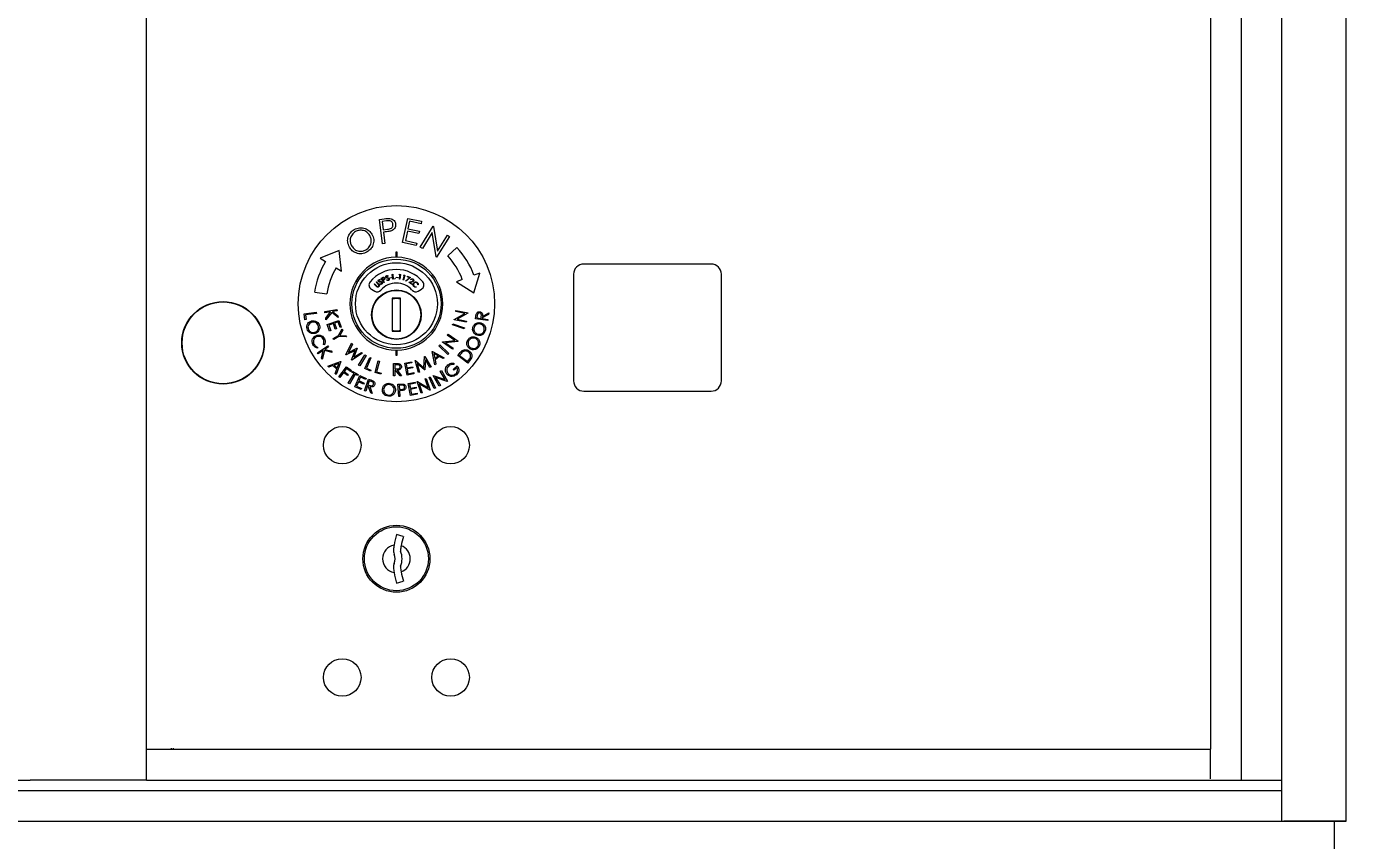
# Model space of a CAD drawing. Header units: inches. Extents: x 26 to 204, y -167 to -88.
# Drawn here: x 56.77 to 72.91, y -128.07 to -118.22 of the extents above; entities that cross this region are included whole.
import ezdxf

# ---------------------------------------------------------------- set-up
doc = ezdxf.new("R2010")
doc.units = ezdxf.units.IN
doc.header["$MEASUREMENT"] = 0
doc.layers.add('DIM', color=179, linetype='Continuous', lineweight=30)
doc.layers.add('SLD-0', color=179, linetype='Continuous')
doc.styles.add('SLDTEXTSTYLE0', font='TXT', dxfattribs={"width": 0.821468})
doc.styles.add('SLDTEXTSTYLE7', font='TXT', dxfattribs={"width": 0.75})
doc.dimstyles.new('SLDDIMSTYLE0', dxfattribs={"dimtxt": 1.5, "dimasz": 0.13, "dimexe": 0, "dimexo": 0.0625, "dimgap": 0.375, "dimtad": 0, "dimtih": 1, "dimtoh": 1, "dimdec": 0, "dimrnd": 1e-09, "dimzin": 12, "dimdsep": 46, "dimtxsty": 'SLDTEXTSTYLE0', "dimblk1": 'NONE', "dimblk2": 'NONE', "dimsah": 1, "dimcen": 0.09, "dimadec": 0, "dimazin": 3, "dimtfac": 1, "dimtdec": 3, "dimtofl": 0, "dimtmove": 0, "dimatfit": 3, "dimldrblk": 'NONE', "dimfxl": 0, "dimfrac": 2, "dimtolj": 1, "dimtzin": 12, "dimarcsym": 0})

# ---------------------------------------------------------------- blocks, each defined once
blk = doc.blocks.new('_D_3')
at = {"layer": 'DIM'}
for p, q in [((70.948, -112.098), (80.543, -112.098)), ((79.418, -114.348), (79.418, -133.402)), ((79.418, -154.833), (79.418, -137.228)), ((64.244, -157.083), (80.543, -157.083))]:
    blk.add_line(p, q, dxfattribs=at)
for points in [[(79.043, -114.348), (79.793, -114.348), (79.418, -112.098)], [(79.043, -154.833), (79.793, -154.833), (79.418, -157.083)]]:
    blk.add_solid(points, dxfattribs=at)
at = {"layer": 'DIM', "insert": (77.976, -134.51), "char_height": 1.5, "attachment_point": 1, "style": 'SLDTEXTSTYLE7'}
blk.add_mtext('45"', dxfattribs=at)
blk = doc.blocks.new('_NONE')

msp = doc.modelspace()

# ---------------------------------------------------------------- linework, layer by layer
at = {"layer": 'SLD-0', "color": 179, "linetype": 'Continuous', "lineweight": 15}
for p, q in [((71.967, -96.693), (71.967, -127.843)), ((72.751, -127.843), (72.751, -96.693)), ((71.479, -97.093), (71.479, -127.343)), ((58.224, -126.968), (58.224, -116.714)), ((71.109, -116.714), (71.109, -126.968)), ((61.044, -120.553), (61.102, -120.546)), ((61.08, -120.849), (61.044, -120.553)), ((61.324, -120.833), (61.386, -120.54)), ((61.386, -120.54), (61.554, -120.576)), ((61.129, -120.572), (61.077, -120.578)), ((61.077, -120.578), (61.089, -120.679)), ((61.089, -120.679), (61.139, -120.673)), ((61.114, -120.705), (61.093, -120.708)), ((61.093, -120.708), (61.109, -120.845)), ((61.383, -120.695), (61.359, -120.81)), ((61.521, -120.725), (61.383, -120.695)), ((61.409, -120.575), (61.389, -120.667)), ((61.389, -120.667), (61.527, -120.696)), ((61.547, -120.605), (61.409, -120.575)), ((61.527, -120.696), (61.521, -120.725)), ((61.537, -120.889), (61.694, -120.635)), ((61.554, -120.576), (61.547, -120.605)), ((61.682, -120.713), (61.563, -120.905)), ((61.73, -121.008), (61.682, -120.713)), ((61.694, -120.635), (61.699, -120.638)), ((61.699, -120.638), (61.748, -120.937)), ((61.109, -120.845), (61.08, -120.849)), ((61.49, -120.868), (61.324, -120.833)), ((61.359, -120.81), (61.496, -120.84)), ((61.496, -120.84), (61.49, -120.868)), ((61.893, -120.758), (61.736, -121.012)), ((61.748, -120.937), (61.868, -120.742)), ((61.868, -120.742), (61.893, -120.758)), ((60.557, -120.929), (60.326, -121.024)), ((60.326, -121.024), (60.39, -121.062)), ((60.583, -121.178), (60.557, -120.929)), ((61.242, -120.949), (61.242, -121.012)), ((61.257, -121.012), (61.257, -120.949)), ((61.563, -120.905), (61.537, -120.889)), ((61.736, -121.012), (61.73, -121.008)), ((61.981, -120.892), (61.871, -120.995)), ((60.519, -121.139), (60.583, -121.178)), ((65.059, -121.093), (63.519, -121.093)), ((60.979, -121.338), (60.984, -121.334)), ((61.005, -121.363), (60.979, -121.338)), ((60.984, -121.334), (61.009, -121.359)), ((61.003, -121.314), (61.007, -121.31)), ((61.028, -121.339), (61.003, -121.314)), ((61.007, -121.31), (61.033, -121.335)), ((61.049, -121.336), (61.052, -121.331)), ((61.054, -121.284), (61.052, -121.29)), ((61.066, -121.265), (61.076, -121.26)), ((61.095, -121.318), (61.066, -121.265)), ((61.083, -121.262), (61.074, -121.267)), ((61.074, -121.267), (61.084, -121.285)), ((61.084, -121.285), (61.093, -121.281)), ((61.09, -121.288), (61.087, -121.29)), ((61.087, -121.29), (61.1, -121.315)), ((61.1, -121.315), (61.095, -121.318)), ((61.129, -121.287), (61.133, -121.283)), ((61.148, -121.238), (61.145, -121.243)), ((61.168, -121.26), (61.19, -121.255)), ((61.169, -121.265), (61.168, -121.26)), ((61.191, -121.26), (61.169, -121.265)), ((61.19, -121.255), (61.191, -121.26)), ((61.198, -121.219), (61.204, -121.218)), ((61.205, -121.278), (61.198, -121.219)), ((61.204, -121.218), (61.21, -121.271)), ((61.234, -121.274), (61.205, -121.278)), ((61.21, -121.271), (61.233, -121.269)), ((61.233, -121.269), (61.234, -121.274)), ((61.244, -121.256), (61.246, -121.251)), ((61.266, -121.262), (61.244, -121.256)), ((61.246, -121.251), (61.267, -121.257)), ((61.267, -121.257), (61.266, -121.262)), ((61.283, -121.223), (61.287, -121.218)), ((61.292, -121.224), (61.283, -121.223)), ((61.285, -121.278), (61.292, -121.224)), ((61.291, -121.278), (61.285, -121.278)), ((61.287, -121.218), (61.299, -121.219)), ((61.299, -121.219), (61.291, -121.278)), ((61.33, -121.286), (61.345, -121.234)), ((61.336, -121.288), (61.33, -121.286)), ((61.336, -121.232), (61.341, -121.227)), ((61.352, -121.23), (61.336, -121.288)), ((61.345, -121.234), (61.336, -121.232)), ((61.341, -121.227), (61.352, -121.23)), ((61.361, -121.295), (61.408, -121.259)), ((61.364, -121.3), (61.361, -121.295)), ((61.419, -121.258), (61.364, -121.3)), ((61.382, -121.247), (61.385, -121.242)), ((61.408, -121.259), (61.382, -121.247)), ((61.385, -121.242), (61.419, -121.258)), ((61.398, -121.314), (61.431, -121.306)), ((61.432, -121.337), (61.398, -121.314)), ((61.433, -121.312), (61.412, -121.317)), ((61.412, -121.317), (61.435, -121.332)), ((61.427, -121.284), (61.422, -121.281)), ((61.435, -121.332), (61.432, -121.337)), ((61.514, -121.347), (61.508, -121.346)), ((62.047, -121.281), (61.977, -121.307)), ((61.977, -121.307), (62.186, -121.443)), ((62.186, -121.443), (62.258, -121.203)), ((62.258, -121.203), (62.188, -121.229)), ((63.394, -121.218), (63.394, -122.508)), ((65.184, -122.508), (65.184, -121.218)), ((60.259, -121.435), (60.407, -121.456)), ((60.946, -121.399), (60.986, -121.422)), ((61.299, -121.507), (61.199, -121.507)), ((61.199, -121.507), (61.199, -121.907)), ((61.199, -121.511), (61.214, -121.507)), ((61.284, -121.507), (61.299, -121.511)), ((61.299, -121.907), (61.299, -121.507)), ((61.486, -121.369), (61.487, -121.375)), ((61.513, -121.422), (61.552, -121.399)), ((60.131, -121.696), (60.279, -121.676)), ((60.279, -121.676), (60.281, -121.691)), ((60.38, -121.669), (60.528, -121.645)), ((60.383, -121.684), (60.38, -121.669)), ((60.452, -121.673), (60.383, -121.684)), ((60.393, -121.749), (60.452, -121.673)), ((60.465, -121.679), (60.396, -121.768)), ((60.543, -121.739), (60.465, -121.679)), ((60.531, -121.66), (60.475, -121.669)), ((60.475, -121.669), (60.54, -121.719)), ((60.528, -121.645), (60.531, -121.66)), ((61.967, -121.67), (61.969, -121.655)), ((62.079, -121.692), (61.967, -121.67)), ((61.969, -121.655), (62.116, -121.684)), ((62.115, -121.687), (61.986, -121.762)), ((62.116, -121.684), (62.115, -121.687)), ((62.292, -121.728), (62.368, -121.685)), ((62.368, -121.685), (62.365, -121.703)), ((60.141, -121.768), (60.131, -121.696)), ((60.155, -121.766), (60.141, -121.768)), ((60.281, -121.691), (60.148, -121.709)), ((60.148, -121.709), (60.155, -121.766)), ((60.396, -121.768), (60.393, -121.749)), ((60.412, -121.825), (60.553, -121.776)), ((60.44, -121.905), (60.412, -121.825)), ((60.486, -121.815), (60.431, -121.834)), ((60.431, -121.834), (60.454, -121.9)), ((60.509, -121.881), (60.486, -121.815)), ((60.544, -121.795), (60.5, -121.81)), ((60.5, -121.81), (60.523, -121.877)), ((60.54, -121.719), (60.543, -121.739)), ((60.567, -121.862), (60.544, -121.795)), ((60.553, -121.776), (60.581, -121.857)), ((61.929, -121.83), (61.934, -121.816)), ((62.069, -121.88), (61.929, -121.83)), ((61.934, -121.816), (62.074, -121.866)), ((61.947, -121.77), (61.948, -121.767)), ((62.093, -121.799), (61.947, -121.77)), ((61.948, -121.767), (62.079, -121.692)), ((61.986, -121.762), (62.096, -121.784)), ((62.096, -121.784), (62.093, -121.799)), ((62.207, -121.758), (62.211, -121.728)), ((62.354, -121.779), (62.207, -121.758)), ((62.227, -121.719), (62.223, -121.745)), ((62.223, -121.745), (62.274, -121.752)), ((62.274, -121.752), (62.277, -121.727)), ((62.289, -121.746), (62.288, -121.754)), ((62.288, -121.754), (62.357, -121.764)), ((62.365, -121.703), (62.289, -121.746)), ((62.357, -121.764), (62.354, -121.779)), ((60.454, -121.9), (60.44, -121.905)), ((60.484, -121.994), (60.546, -121.96)), ((60.491, -122.007), (60.484, -121.994)), ((60.553, -121.972), (60.491, -122.007)), ((60.523, -121.877), (60.509, -121.881)), ((60.546, -121.96), (60.59, -121.88)), ((60.644, -121.976), (60.553, -121.972)), ((60.599, -121.895), (60.564, -121.958)), ((60.564, -121.958), (60.636, -121.961)), ((60.581, -121.857), (60.567, -121.862)), ((60.59, -121.88), (60.599, -121.895)), ((60.636, -121.961), (60.644, -121.976)), ((61.214, -121.907), (61.199, -121.904)), ((61.199, -121.907), (61.299, -121.907)), ((61.299, -121.904), (61.284, -121.907)), ((61.865, -121.955), (61.874, -121.943)), ((61.958, -122.021), (61.865, -121.955)), ((61.874, -121.943), (61.995, -122.029)), ((62.074, -121.866), (62.069, -121.88)), ((60.295, -122.099), (60.292, -122.113)), ((60.294, -122.167), (60.418, -122.084)), ((60.303, -122.18), (60.294, -122.167)), ((60.361, -122.141), (60.303, -122.18)), ((60.34, -122.235), (60.361, -122.141)), ((60.376, -122.141), (60.351, -122.251)), ((60.378, -122.072), (60.365, -122.066)), ((60.472, -122.163), (60.376, -122.141)), ((60.427, -122.096), (60.38, -122.128)), ((60.38, -122.128), (60.46, -122.146)), ((60.418, -122.084), (60.427, -122.096)), ((60.46, -122.146), (60.472, -122.163)), ((60.637, -122.193), (60.704, -122.053)), ((60.748, -122.14), (60.639, -122.195)), ((60.716, -122.063), (60.667, -122.164)), ((60.667, -122.164), (60.771, -122.112)), ((60.704, -122.053), (60.716, -122.063)), ((60.706, -122.254), (60.748, -122.14)), ((60.773, -122.114), (60.733, -122.223)), ((60.733, -122.223), (60.828, -122.163)), ((60.771, -122.112), (60.773, -122.114)), ((60.828, -122.163), (60.839, -122.173)), ((61.242, -122.137), (61.242, -122.199)), ((61.257, -122.199), (61.257, -122.137)), ((61.682, -122.154), (61.685, -122.152)), ((61.715, -122.315), (61.682, -122.154)), ((61.685, -122.152), (61.829, -122.229)), ((61.764, -122.084), (61.775, -122.073)), ((61.872, -122.189), (61.764, -122.084)), ((61.775, -122.073), (61.882, -122.178)), ((61.806, -122.039), (61.808, -122.036)), ((61.928, -122.124), (61.806, -122.039)), ((61.808, -122.036), (61.958, -122.021)), ((61.993, -122.032), (61.845, -122.047)), ((61.845, -122.047), (61.937, -122.112)), ((61.937, -122.112), (61.928, -122.124)), ((61.995, -122.029), (61.993, -122.032)), ((60.351, -122.251), (60.34, -122.235)), ((60.417, -122.331), (60.572, -122.273)), ((60.429, -122.343), (60.417, -122.331)), ((60.48, -122.324), (60.429, -122.343)), ((60.527, -122.368), (60.48, -122.324)), ((60.551, -122.297), (60.495, -122.318)), ((60.495, -122.318), (60.532, -122.353)), ((60.575, -122.275), (60.521, -122.431)), ((60.532, -122.353), (60.551, -122.297)), ((60.572, -122.273), (60.575, -122.275)), ((60.639, -122.195), (60.637, -122.193)), ((60.708, -122.256), (60.706, -122.254)), ((60.839, -122.173), (60.708, -122.256)), ((60.791, -122.32), (60.868, -122.193)), ((60.804, -122.327), (60.791, -122.32)), ((60.881, -122.2), (60.804, -122.327)), ((60.866, -122.36), (60.927, -122.224)), ((60.868, -122.193), (60.881, -122.2)), ((60.941, -122.23), (60.886, -122.353)), ((60.927, -122.224), (60.941, -122.23)), ((60.99, -122.409), (61.029, -122.266)), ((61.044, -122.27), (61.008, -122.399)), ((61.029, -122.266), (61.044, -122.27)), ((61.215, -122.298), (61.245, -122.298)), ((61.215, -122.448), (61.215, -122.298)), ((61.228, -122.313), (61.228, -122.363)), ((61.256, -122.313), (61.228, -122.313)), ((61.349, -122.293), (61.433, -122.276)), ((61.377, -122.439), (61.349, -122.293)), ((61.436, -122.291), (61.366, -122.304)), ((61.366, -122.304), (61.375, -122.35)), ((61.433, -122.276), (61.436, -122.291)), ((61.476, -122.262), (61.478, -122.261)), ((61.515, -122.407), (61.476, -122.262)), ((61.478, -122.261), (61.582, -122.349)), ((61.59, -122.375), (61.499, -122.297)), ((61.499, -122.297), (61.528, -122.401)), ((61.582, -122.349), (61.589, -122.213)), ((61.589, -122.213), (61.591, -122.212)), ((61.591, -122.212), (61.669, -122.341)), ((61.6, -122.255), (61.594, -122.373)), ((61.655, -122.347), (61.6, -122.255)), ((61.702, -122.178), (61.714, -122.236)), ((61.755, -122.206), (61.702, -122.178)), ((61.714, -122.236), (61.755, -122.206)), ((61.728, -122.305), (61.715, -122.315)), ((61.768, -122.213), (61.717, -122.252)), ((61.717, -122.252), (61.728, -122.305)), ((61.816, -122.238), (61.768, -122.213)), ((61.829, -122.229), (61.816, -122.238)), ((61.882, -122.178), (61.872, -122.189)), ((61.936, -122.369), (61.985, -122.328)), ((61.944, -122.293), (61.943, -122.309)), ((61.994, -122.202), (62.013, -122.177)), ((62.114, -122.292), (61.994, -122.202)), ((62.021, -122.191), (62.014, -122.2)), ((62.014, -122.2), (62.111, -122.272)), ((62.111, -122.272), (62.122, -122.258)), ((62.143, -122.254), (62.114, -122.292)), ((60.509, -122.42), (60.527, -122.368)), ((60.521, -122.431), (60.509, -122.42)), ((60.553, -122.458), (60.643, -122.337)), ((60.565, -122.466), (60.553, -122.458)), ((60.609, -122.408), (60.565, -122.466)), ((60.657, -122.443), (60.609, -122.408)), ((60.646, -122.358), (60.618, -122.396)), ((60.618, -122.396), (60.666, -122.432)), ((60.643, -122.337), (60.703, -122.382)), ((60.694, -122.394), (60.646, -122.358)), ((60.666, -122.432), (60.657, -122.443)), ((60.666, -122.536), (60.736, -122.42)), ((60.749, -122.427), (60.68, -122.543)), ((60.703, -122.382), (60.694, -122.394)), ((60.707, -122.403), (60.714, -122.39)), ((60.736, -122.42), (60.707, -122.403)), ((60.714, -122.39), (60.785, -122.432)), ((60.744, -122.579), (60.807, -122.443)), ((60.777, -122.445), (60.749, -122.427)), ((60.785, -122.432), (60.777, -122.445)), ((60.814, -122.463), (60.794, -122.505)), ((60.807, -122.443), (60.884, -122.479)), ((60.878, -122.493), (60.814, -122.463)), ((60.864, -122.631), (60.91, -122.488)), ((60.933, -122.39), (60.866, -122.36)), ((60.884, -122.479), (60.878, -122.493)), ((60.886, -122.353), (60.939, -122.377)), ((60.91, -122.488), (60.938, -122.497)), ((60.939, -122.377), (60.933, -122.39)), ((61.059, -122.428), (60.99, -122.409)), ((61.008, -122.399), (61.063, -122.414)), ((61.063, -122.414), (61.059, -122.428)), ((61.228, -122.448), (61.215, -122.448)), ((61.228, -122.363), (61.256, -122.363)), ((61.228, -122.378), (61.228, -122.448)), ((61.239, -122.378), (61.228, -122.378)), ((61.294, -122.448), (61.239, -122.378)), ((61.256, -122.378), (61.311, -122.448)), ((61.311, -122.448), (61.294, -122.448)), ((61.375, -122.35), (61.444, -122.337)), ((61.461, -122.423), (61.377, -122.439)), ((61.447, -122.351), (61.378, -122.364)), ((61.378, -122.364), (61.389, -122.422)), ((61.389, -122.422), (61.458, -122.409)), ((61.444, -122.337), (61.447, -122.351)), ((61.458, -122.409), (61.461, -122.423)), ((61.528, -122.401), (61.515, -122.407)), ((61.594, -122.373), (61.59, -122.375)), ((61.597, -122.484), (61.611, -122.479)), ((61.633, -122.593), (61.597, -122.484)), ((61.611, -122.479), (61.658, -122.621)), ((61.646, -122.466), (61.659, -122.46)), ((61.707, -122.602), (61.646, -122.466)), ((61.669, -122.341), (61.655, -122.347)), ((61.659, -122.46), (61.721, -122.596)), ((61.692, -122.443), (61.695, -122.442)), ((61.767, -122.572), (61.692, -122.443)), ((61.695, -122.442), (61.838, -122.49)), ((61.865, -122.514), (61.724, -122.467)), ((61.724, -122.467), (61.781, -122.564)), ((61.78, -122.392), (61.793, -122.384)), ((61.838, -122.49), (61.78, -122.392)), ((61.793, -122.384), (61.868, -122.513)), ((61.945, -122.38), (61.936, -122.369)), ((61.981, -122.349), (61.945, -122.38)), ((60.68, -122.543), (60.666, -122.536)), ((60.821, -122.614), (60.744, -122.579)), ((60.788, -122.519), (60.764, -122.572)), ((60.764, -122.572), (60.827, -122.601)), ((60.852, -122.548), (60.788, -122.519)), ((60.794, -122.505), (60.858, -122.535)), ((60.827, -122.601), (60.821, -122.614)), ((60.858, -122.535), (60.852, -122.548)), ((60.879, -122.635), (60.864, -122.631)), ((60.9, -122.569), (60.879, -122.635)), ((60.908, -122.571), (60.9, -122.569)), ((60.92, -122.507), (60.904, -122.555)), ((60.904, -122.555), (60.929, -122.563)), ((60.938, -122.654), (60.908, -122.571)), ((60.945, -122.515), (60.92, -122.507)), ((60.925, -122.577), (60.955, -122.66)), ((60.955, -122.66), (60.938, -122.654)), ((61.268, -122.549), (61.298, -122.547)), ((61.278, -122.698), (61.268, -122.549)), ((61.31, -122.561), (61.284, -122.563)), ((61.284, -122.563), (61.287, -122.613)), ((61.287, -122.613), (61.312, -122.612)), ((61.299, -122.627), (61.288, -122.628)), ((61.288, -122.628), (61.292, -122.697)), ((61.392, -122.539), (61.476, -122.524)), ((61.419, -122.686), (61.392, -122.539)), ((61.478, -122.538), (61.409, -122.551)), ((61.409, -122.551), (61.418, -122.597)), ((61.418, -122.597), (61.486, -122.584)), ((61.489, -122.598), (61.42, -122.611)), ((61.42, -122.611), (61.431, -122.669)), ((61.476, -122.524), (61.478, -122.538)), ((61.486, -122.584), (61.489, -122.598)), ((61.499, -122.516), (61.503, -122.515)), ((61.547, -122.658), (61.499, -122.516)), ((61.503, -122.515), (61.633, -122.593)), ((61.655, -122.622), (61.526, -122.546)), ((61.526, -122.546), (61.561, -122.653)), ((61.561, -122.653), (61.547, -122.658)), ((61.658, -122.621), (61.655, -122.622)), ((61.721, -122.596), (61.707, -122.602)), ((61.781, -122.564), (61.767, -122.572)), ((61.868, -122.513), (61.865, -122.514)), ((63.519, -122.633), (65.059, -122.633)), ((61.292, -122.697), (61.278, -122.698)), ((61.502, -122.67), (61.419, -122.686)), ((61.431, -122.669), (61.5, -122.656)), ((61.5, -122.656), (61.502, -122.67)), ((61.332, -124.393), (61.251, -124.368)), ((61.251, -124.958), (61.332, -124.933)), ((58.224, -126.983), (58.224, -126.968)), ((58.224, -126.968), (71.109, -126.968)), ((58.224, -127.343), (58.224, -126.983)), ((58.524, -126.968), (58.524, -126.958)), ((58.549, -126.968), (58.549, -126.958)), ((71.109, -126.983), (71.109, -126.968)), ((71.109, -127.328), (71.109, -126.983)), ((43.095, -127.468), (71.666, -127.468)), ((43.879, -127.343), (56.815, -127.343)), ((57.121, -127.343), (56.815, -127.343)), ((57.494, -127.343), (57.121, -127.343)), ((57.849, -127.343), (57.494, -127.343)), ((58.224, -127.343), (57.849, -127.343)), ((58.224, -127.343), (71.967, -127.343)), ((71.554, -127.343), (71.967, -127.343)), ((71.666, -127.468), (71.967, -127.468)), ((43.095, -127.843), (72.751, -127.843)), ((72.721, -127.843), (71.997, -127.843)), ((72.604, -127.843), (72.604, -129.063)), ((72.751, -127.843), (72.721, -127.843))]:
    msp.add_line(p, q, dxfattribs=at)
for centre, radius in [((61.249, -121.574), 1.188), ((61.249, -121.574), 0.54), ((61.249, -121.574), 0.496), ((61.249, -121.707), 0.3), ((61.249, -121.707), 0.295), ((59.149, -122.048), 0.5), ((59.149, -122.048), 0.495), ((60.593, -123.288), 0.227), ((61.905, -123.288), 0.227), ((61.249, -124.663), 0.406), ((61.249, -124.663), 0.387), ((60.593, -126.1), 0.227), ((61.905, -126.1), 0.227)]:
    msp.add_circle(centre, radius, dxfattribs=at)
for centre, radius, start, end in [((61.249, -121.574), 0.563, 90.764, 269.236), ((61.249, -121.574), 0.625, 89.3124, 90.6876), ((61.249, -121.574), 0.562, 89.236, 90.764), ((61.249, -121.574), 0.562, 270.764, 89.236), ((61.249, -121.574), 0.85, 20.2005, 43), ((61.249, -121.574), 1, 20.2005, 43), ((61.249, -121.574), 1, 149.2005, 172), ((61.249, -121.574), 0.85, 149.2005, 172), ((61.249, -121.574), 0.415, 39.7305, 140.2695), ((63.519, -121.218), 0.125, 90, 180), ((65.059, -121.218), 0.125, 0, 90), ((60.976, -121.347), 0.06, 140.2695, 240), ((61.249, -121.574), 0.25, 41.1599, 138.8401), ((61.522, -121.347), 0.06, 300, 39.7305), ((61.016, -121.37), 0.06, 240, 318.8401), ((61.249, -121.707), 0.195, 75.1428, 104.8572), ((61.483, -121.37), 0.06, 221.1599, 300), ((61.249, -121.707), 0.195, 255.1428, 284.8572), ((61.249, -121.574), 0.563, 269.236, 270.764), ((61.249, -121.574), 0.625, 269.3124, 270.6876), ((63.519, -122.508), 0.125, 180, 270), ((65.059, -122.508), 0.125, 270, 0), ((62.207, -124.663), 1, 162.8425, 170.5024), ((62.207, -124.663), 0.915, 162.8425, 170.07), ((61.249, -124.663), 0.168, 99.898, 260.102), ((61.317, -124.565), 0.105, 173.7094, 202.6174), ((62.207, -124.663), 1, 170.5024, 173.7094), ((62.207, -124.663), 0.915, 170.07, 173.7094), ((61.317, -124.565), 0.02, 173.7094, 202.6174), ((61.082, -124.663), 0.235, 337.3826, 22.6174), ((61.249, -124.663), 0.168, 289.6071, 70.3929), ((61.317, -124.761), 0.105, 157.3826, 186.2906), ((61.082, -124.663), 0.15, 337.3826, 22.6174), ((62.207, -124.663), 1, 186.2906, 189.4976), ((62.207, -124.663), 1, 189.4976, 197.1575), ((61.317, -124.761), 0.02, 157.3826, 186.2906), ((62.207, -124.663), 0.915, 186.2906, 189.93), ((62.207, -124.663), 0.915, 189.93, 197.1575)]:
    msp.add_arc(centre, radius, start, end, dxfattribs=at)
for points, knots in [([(61.102, -120.546), (61.115, -120.544), (61.138, -120.541), (61.161, -120.542), (61.171, -120.542)], [0, 0, 0, 0, 0.560275, 1, 1, 1, 1]), ([(61.171, -120.542), (61.181, -120.544), (61.2, -120.548), (61.221, -120.565), (61.234, -120.587), (61.237, -120.602), (61.238, -120.609)], [0, 0, 0, 0, 0.279822, 0.559502, 0.779539, 1, 1, 1, 1]), ([(60.68, -120.89), (60.671, -120.869), (60.653, -120.826), (60.662, -120.76), (60.692, -120.707), (60.722, -120.686), (60.737, -120.675)], [0, 0, 0, 0, 0.279727, 0.559327, 0.77969, 1, 1, 1, 1]), ([(60.752, -120.7), (60.737, -120.712), (60.707, -120.735), (60.688, -120.785), (60.688, -120.834), (60.701, -120.861), (60.707, -120.875)], [0, 0, 0, 0, 0.279442, 0.559088, 0.779464, 1, 1, 1, 1]), ([(60.737, -120.675), (60.758, -120.666), (60.801, -120.647), (60.868, -120.658), (60.921, -120.687), (60.942, -120.717), (60.953, -120.733)], [0, 0, 0, 0, 0.27976, 0.559352, 0.779574, 1, 1, 1, 1]), ([(60.926, -120.748), (60.915, -120.733), (60.892, -120.702), (60.842, -120.683), (60.793, -120.682), (60.766, -120.694), (60.752, -120.7)], [0, 0, 0, 0, 0.279694, 0.559109, 0.77965, 1, 1, 1, 1]), ([(61.188, -120.691), (61.174, -120.694), (61.15, -120.701), (61.125, -120.704), (61.114, -120.705)], [0, 0, 0, 0, 0.559691, 1, 1, 1, 1]), ([(61.207, -120.613), (61.206, -120.607), (61.203, -120.594), (61.191, -120.579), (61.166, -120.567), (61.144, -120.57), (61.129, -120.572)], [0, 0, 0, 0, 0.186677, 0.373517, 0.559907, 1, 1, 1, 1]), ([(61.139, -120.673), (61.148, -120.672), (61.165, -120.669), (61.186, -120.662), (61.198, -120.65), (61.207, -120.635), (61.207, -120.622), (61.207, -120.613)], [0, 0, 0, 0, 0.251082, 0.500681, 0.626016, 0.751396, 1, 1, 1, 1]), ([(61.238, -120.609), (61.238, -120.619), (61.239, -120.638), (61.227, -120.664), (61.209, -120.681), (61.195, -120.688), (61.188, -120.691)], [0, 0, 0, 0, 0.280126, 0.559365, 0.779505, 1, 1, 1, 1]), ([(60.707, -120.875), (60.718, -120.89), (60.74, -120.92), (60.79, -120.939), (60.839, -120.941), (60.866, -120.928), (60.879, -120.922)], [0, 0, 0, 0, 0.279626, 0.559298, 0.779617, 1, 1, 1, 1]), ([(60.879, -120.922), (60.894, -120.911), (60.925, -120.888), (60.945, -120.838), (60.944, -120.788), (60.932, -120.762), (60.926, -120.748)], [0, 0, 0, 0, 0.279645, 0.559147, 0.779517, 1, 1, 1, 1]), ([(60.953, -120.733), (60.962, -120.754), (60.98, -120.797), (60.969, -120.863), (60.939, -120.916), (60.909, -120.937), (60.894, -120.947)], [0, 0, 0, 0, 0.279603, 0.559318, 0.779576, 1, 1, 1, 1]), ([(60.894, -120.947), (60.873, -120.956), (60.83, -120.975), (60.764, -120.964), (60.711, -120.935), (60.69, -120.905), (60.68, -120.89)], [0, 0, 0, 0, 0.279668, 0.559355, 0.779622, 1, 1, 1, 1]), ([(61.015, -121.371), (61.013, -121.37), (61.009, -121.367), (61.006, -121.364), (61.005, -121.363)], [0, 0, 0, 0, 0.559488, 1, 1, 1, 1]), ([(61.009, -121.359), (61.01, -121.36), (61.012, -121.362), (61.014, -121.363), (61.015, -121.364)], [0, 0, 0, 0, 0.5600999, 1, 1, 1, 1]), ([(61.015, -121.364), (61.017, -121.365), (61.02, -121.367), (61.027, -121.367), (61.031, -121.364), (61.033, -121.362)], [0, 0, 0, 0, 0.280991, 0.560906, 1, 1, 1, 1]), ([(61.035, -121.346), (61.034, -121.345), (61.032, -121.342), (61.029, -121.34), (61.028, -121.339)], [0, 0, 0, 0, 0.559619, 1, 1, 1, 1]), ([(61.031, -121.305), (61.03, -121.303), (61.028, -121.299), (61.029, -121.293), (61.031, -121.288), (61.034, -121.286), (61.035, -121.285)], [0, 0, 0, 0, 0.279618, 0.558961, 0.77945, 1, 1, 1, 1]), ([(61.039, -121.31), (61.038, -121.309), (61.035, -121.308), (61.032, -121.306), (61.031, -121.305)], [0, 0, 0, 0, 0.55973, 1, 1, 1, 1]), ([(61.033, -121.335), (61.035, -121.337), (61.04, -121.342), (61.043, -121.351), (61.042, -121.36), (61.039, -121.364), (61.037, -121.366)], [0, 0, 0, 0, 0.2816367, 0.5598778, 0.7799008, 1, 1, 1, 1]), ([(61.033, -121.362), (61.034, -121.361), (61.036, -121.358), (61.037, -121.354), (61.036, -121.349), (61.035, -121.347), (61.035, -121.346)], [0, 0, 0, 0, 0.279684, 0.559414, 0.779585, 1, 1, 1, 1]), ([(61.035, -121.285), (61.037, -121.284), (61.04, -121.282), (61.045, -121.282), (61.05, -121.282), (61.052, -121.283), (61.054, -121.284)], [0, 0, 0, 0, 0.338837, 0.558938, 0.779387, 1, 1, 1, 1]), ([(61.039, -121.29), (61.038, -121.291), (61.036, -121.292), (61.035, -121.295), (61.035, -121.298), (61.036, -121.3), (61.036, -121.301)], [0, 0, 0, 0, 0.280131, 0.559545, 0.779732, 1, 1, 1, 1]), ([(61.036, -121.301), (61.038, -121.302), (61.04, -121.304), (61.043, -121.305), (61.044, -121.305)], [0, 0, 0, 0, 0.557615, 1, 1, 1, 1]), ([(61.052, -121.29), (61.05, -121.289), (61.048, -121.288), (61.044, -121.288), (61.041, -121.288), (61.04, -121.289), (61.039, -121.29)], [0, 0, 0, 0, 0.340484, 0.560557, 0.78023, 1, 1, 1, 1]), ([(61.052, -121.311), (61.049, -121.311), (61.045, -121.311), (61.041, -121.311), (61.039, -121.31)], [0, 0, 0, 0, 0.560452, 1, 1, 1, 1]), ([(61.044, -121.305), (61.046, -121.305), (61.049, -121.305), (61.052, -121.305), (61.054, -121.305)], [0, 0, 0, 0, 0.559926, 1, 1, 1, 1]), ([(61.071, -121.336), (61.069, -121.337), (61.066, -121.339), (61.058, -121.34), (61.052, -121.337), (61.049, -121.336)], [0, 0, 0, 0, 0.2799805, 0.559804, 1, 1, 1, 1]), ([(61.065, -121.313), (61.063, -121.313), (61.058, -121.312), (61.054, -121.312), (61.052, -121.311)], [0, 0, 0, 0, 0.55951, 1, 1, 1, 1]), ([(61.052, -121.331), (61.055, -121.332), (61.059, -121.334), (61.064, -121.333), (61.066, -121.332), (61.067, -121.332)], [0, 0, 0, 0, 0.559527, 0.779956, 1, 1, 1, 1]), ([(61.054, -121.305), (61.056, -121.305), (61.061, -121.306), (61.067, -121.307), (61.072, -121.309), (61.075, -121.312), (61.076, -121.313)], [0, 0, 0, 0, 0.340566, 0.560777, 0.780645, 1, 1, 1, 1]), ([(61.071, -121.317), (61.07, -121.316), (61.068, -121.314), (61.066, -121.314), (61.065, -121.313)], [0, 0, 0, 0, 0.559346, 1, 1, 1, 1]), ([(61.067, -121.332), (61.069, -121.331), (61.071, -121.328), (61.072, -121.324), (61.072, -121.32), (61.071, -121.318), (61.071, -121.317)], [0, 0, 0, 0, 0.279976, 0.559751, 0.779917, 1, 1, 1, 1]), ([(61.076, -121.313), (61.077, -121.315), (61.079, -121.32), (61.078, -121.327), (61.076, -121.332), (61.073, -121.335), (61.071, -121.336)], [0, 0, 0, 0, 0.27918, 0.559107, 0.779427, 1, 1, 1, 1]), ([(61.076, -121.26), (61.079, -121.258), (61.083, -121.256), (61.087, -121.254), (61.089, -121.254)], [0, 0, 0, 0, 0.5602512, 1, 1, 1, 1]), ([(61.101, -121.264), (61.1, -121.263), (61.099, -121.261), (61.095, -121.259), (61.09, -121.259), (61.086, -121.261), (61.083, -121.262)], [0, 0, 0, 0, 0.186707, 0.373486, 0.559989, 1, 1, 1, 1]), ([(61.089, -121.254), (61.091, -121.253), (61.095, -121.253), (61.1, -121.254), (61.104, -121.257), (61.106, -121.26), (61.106, -121.261)], [0, 0, 0, 0, 0.279805, 0.55943, 0.77952, 1, 1, 1, 1]), ([(61.103, -121.28), (61.101, -121.282), (61.097, -121.285), (61.092, -121.287), (61.09, -121.288)], [0, 0, 0, 0, 0.559697, 1, 1, 1, 1]), ([(61.093, -121.281), (61.096, -121.279), (61.1, -121.277), (61.102, -121.272), (61.103, -121.268), (61.102, -121.266), (61.101, -121.264)], [0, 0, 0, 0, 0.499098, 0.624853, 0.750587, 1, 1, 1, 1]), ([(61.106, -121.261), (61.107, -121.263), (61.109, -121.267), (61.108, -121.272), (61.106, -121.277), (61.104, -121.279), (61.103, -121.28)], [0, 0, 0, 0, 0.280087, 0.559257, 0.779479, 1, 1, 1, 1]), ([(61.121, -121.252), (61.121, -121.25), (61.12, -121.246), (61.122, -121.24), (61.126, -121.236), (61.129, -121.235), (61.13, -121.234)], [0, 0, 0, 0, 0.279597, 0.558853, 0.779385, 1, 1, 1, 1]), ([(61.127, -121.26), (61.125, -121.259), (61.123, -121.257), (61.122, -121.253), (61.121, -121.252)], [0, 0, 0, 0, 0.559641, 1, 1, 1, 1]), ([(61.132, -121.24), (61.131, -121.241), (61.129, -121.241), (61.127, -121.244), (61.126, -121.247), (61.126, -121.249), (61.127, -121.25)], [0, 0, 0, 0, 0.280162, 0.559674, 0.779857, 1, 1, 1, 1]), ([(61.127, -121.25), (61.128, -121.251), (61.129, -121.254), (61.132, -121.255), (61.133, -121.256)], [0, 0, 0, 0, 0.557558, 1, 1, 1, 1]), ([(61.138, -121.264), (61.136, -121.264), (61.132, -121.262), (61.129, -121.261), (61.127, -121.26)], [0, 0, 0, 0, 0.560437, 1, 1, 1, 1]), ([(61.15, -121.293), (61.148, -121.294), (61.144, -121.295), (61.136, -121.293), (61.132, -121.29), (61.129, -121.287)], [0, 0, 0, 0, 0.280072, 0.559891, 1, 1, 1, 1]), ([(61.13, -121.234), (61.132, -121.234), (61.136, -121.233), (61.141, -121.234), (61.145, -121.236), (61.147, -121.238), (61.148, -121.238)], [0, 0, 0, 0, 0.338847, 0.558914, 0.77938, 1, 1, 1, 1]), ([(61.145, -121.243), (61.143, -121.243), (61.141, -121.241), (61.138, -121.24), (61.135, -121.239), (61.133, -121.24), (61.132, -121.24)], [0, 0, 0, 0, 0.340484, 0.5606, 0.780261, 1, 1, 1, 1]), ([(61.133, -121.256), (61.135, -121.257), (61.138, -121.258), (61.141, -121.259), (61.142, -121.259)], [0, 0, 0, 0, 0.559931, 1, 1, 1, 1]), ([(61.133, -121.283), (61.135, -121.285), (61.139, -121.288), (61.144, -121.289), (61.147, -121.288), (61.148, -121.288)], [0, 0, 0, 0, 0.559524, 0.77991, 1, 1, 1, 1]), ([(61.151, -121.27), (61.149, -121.269), (61.145, -121.266), (61.14, -121.265), (61.138, -121.264)], [0, 0, 0, 0, 0.559503, 1, 1, 1, 1]), ([(61.142, -121.259), (61.145, -121.26), (61.149, -121.261), (61.155, -121.264), (61.159, -121.268), (61.16, -121.271), (61.161, -121.273)], [0, 0, 0, 0, 0.340596, 0.56085, 0.780675, 1, 1, 1, 1]), ([(61.148, -121.288), (61.149, -121.287), (61.152, -121.286), (61.155, -121.283), (61.156, -121.279), (61.155, -121.276), (61.155, -121.275)], [0, 0, 0, 0, 0.279999, 0.559741, 0.779982, 1, 1, 1, 1]), ([(61.161, -121.273), (61.162, -121.275), (61.162, -121.28), (61.16, -121.286), (61.156, -121.291), (61.152, -121.293), (61.15, -121.293)], [0, 0, 0, 0, 0.27917, 0.559128, 0.779463, 1, 1, 1, 1]), ([(61.155, -121.275), (61.154, -121.274), (61.154, -121.272), (61.152, -121.271), (61.151, -121.27)], [0, 0, 0, 0, 0.559129, 1, 1, 1, 1]), ([(61.422, -121.281), (61.424, -121.279), (61.428, -121.274), (61.436, -121.271), (61.444, -121.272), (61.448, -121.274), (61.45, -121.275)], [0, 0, 0, 0, 0.2799936, 0.5594958, 0.7796395, 1, 1, 1, 1]), ([(61.447, -121.28), (61.445, -121.279), (61.441, -121.277), (61.435, -121.277), (61.43, -121.28), (61.428, -121.283), (61.427, -121.284)], [0, 0, 0, 0, 0.279425, 0.558626, 0.779041, 1, 1, 1, 1]), ([(61.431, -121.306), (61.433, -121.306), (61.437, -121.305), (61.443, -121.303), (61.447, -121.301), (61.449, -121.298), (61.45, -121.297)], [0, 0, 0, 0, 0.34052, 0.560819, 0.780537, 1, 1, 1, 1]), ([(61.455, -121.3), (61.453, -121.302), (61.45, -121.306), (61.444, -121.309), (61.439, -121.31), (61.435, -121.311), (61.433, -121.312)], [0, 0, 0, 0, 0.338465, 0.558784, 0.779375, 1, 1, 1, 1]), ([(61.45, -121.297), (61.451, -121.295), (61.453, -121.292), (61.452, -121.287), (61.45, -121.282), (61.448, -121.28), (61.447, -121.28)], [0, 0, 0, 0, 0.279235, 0.559079, 0.77942, 1, 1, 1, 1]), ([(61.449, -121.34), (61.45, -121.336), (61.451, -121.328), (61.456, -121.322), (61.459, -121.32)], [0, 0, 0, 0, 0.5590201, 1, 1, 1, 1]), ([(61.46, -121.365), (61.458, -121.363), (61.454, -121.359), (61.451, -121.352), (61.449, -121.346), (61.449, -121.342), (61.449, -121.34)], [0, 0, 0, 0, 0.339826, 0.559905, 0.779938, 1, 1, 1, 1]), ([(61.45, -121.275), (61.452, -121.277), (61.456, -121.28), (61.459, -121.288), (61.458, -121.295), (61.456, -121.298), (61.455, -121.3)], [0, 0, 0, 0, 0.279949, 0.559289, 0.779645, 1, 1, 1, 1]), ([(61.463, -121.324), (61.46, -121.327), (61.456, -121.334), (61.455, -121.345), (61.458, -121.354), (61.462, -121.359), (61.464, -121.361)], [0, 0, 0, 0, 0.279585, 0.559066, 0.77937, 1, 1, 1, 1]), ([(61.459, -121.32), (61.462, -121.317), (61.47, -121.311), (61.483, -121.309), (61.495, -121.313), (61.501, -121.317), (61.503, -121.32)], [0, 0, 0, 0, 0.279477, 0.559077, 0.77939, 1, 1, 1, 1]), ([(61.499, -121.324), (61.496, -121.322), (61.49, -121.317), (61.479, -121.316), (61.47, -121.318), (61.465, -121.322), (61.463, -121.324)], [0, 0, 0, 0, 0.279731, 0.559347, 0.779582, 1, 1, 1, 1]), ([(61.464, -121.361), (61.468, -121.364), (61.474, -121.369), (61.482, -121.369), (61.486, -121.369)], [0, 0, 0, 0, 0.558752, 1, 1, 1, 1]), ([(61.508, -121.346), (61.508, -121.343), (61.508, -121.339), (61.506, -121.333), (61.503, -121.328), (61.501, -121.325), (61.499, -121.324)], [0, 0, 0, 0, 0.339454, 0.559588, 0.779769, 1, 1, 1, 1]), ([(61.503, -121.32), (61.506, -121.322), (61.51, -121.326), (61.513, -121.334), (61.514, -121.34), (61.514, -121.345), (61.514, -121.347)], [0, 0, 0, 0, 0.33967, 0.559829, 0.779917, 1, 1, 1, 1]), ([(61.037, -121.366), (61.035, -121.367), (61.032, -121.371), (61.026, -121.373), (61.02, -121.373), (61.016, -121.372), (61.015, -121.371)], [0, 0, 0, 0, 0.280298, 0.56003, 0.780085, 1, 1, 1, 1]), ([(61.487, -121.375), (61.483, -121.375), (61.478, -121.375), (61.47, -121.372), (61.465, -121.369), (61.461, -121.366), (61.46, -121.365)], [0, 0, 0, 0, 0.339281, 0.559459, 0.779687, 1, 1, 1, 1]), ([(62.218, -121.695), (62.22, -121.691), (62.224, -121.682), (62.236, -121.674), (62.248, -121.67), (62.255, -121.671), (62.259, -121.671)], [0, 0, 0, 0, 0.279824, 0.559484, 0.779582, 1, 1, 1, 1]), ([(62.257, -121.686), (62.253, -121.686), (62.246, -121.686), (62.239, -121.691), (62.23, -121.699), (62.228, -121.71), (62.227, -121.719)], [0, 0, 0, 0, 0.249413, 0.37522, 0.500952, 1, 1, 1, 1]), ([(62.277, -121.727), (62.279, -121.718), (62.28, -121.707), (62.274, -121.696), (62.268, -121.689), (62.261, -121.688), (62.257, -121.686)], [0, 0, 0, 0, 0.499007, 0.62476, 0.750529, 1, 1, 1, 1]), ([(62.259, -121.671), (62.264, -121.672), (62.273, -121.674), (62.284, -121.683), (62.294, -121.701), (62.293, -121.717), (62.292, -121.728)], [0, 0, 0, 0, 0.187248, 0.374143, 0.561081, 1, 1, 1, 1]), ([(60.166, -121.88), (60.165, -121.869), (60.161, -121.846), (60.174, -121.815), (60.194, -121.793), (60.211, -121.786), (60.22, -121.783)], [0, 0, 0, 0, 0.2796804, 0.559342, 0.7796332, 1, 1, 1, 1]), ([(60.224, -121.798), (60.215, -121.802), (60.198, -121.809), (60.183, -121.831), (60.176, -121.854), (60.179, -121.868), (60.18, -121.876)], [0, 0, 0, 0, 0.279624, 0.559327, 0.779633, 1, 1, 1, 1]), ([(60.22, -121.783), (60.231, -121.781), (60.254, -121.778), (60.285, -121.79), (60.307, -121.811), (60.314, -121.828), (60.317, -121.836)], [0, 0, 0, 0, 0.27969, 0.55928, 0.779666, 1, 1, 1, 1]), ([(60.303, -121.841), (60.299, -121.832), (60.292, -121.815), (60.27, -121.8), (60.246, -121.794), (60.231, -121.797), (60.224, -121.798)], [0, 0, 0, 0, 0.279401, 0.559087, 0.779488, 1, 1, 1, 1]), ([(60.259, -121.919), (60.268, -121.916), (60.285, -121.909), (60.301, -121.886), (60.307, -121.863), (60.304, -121.848), (60.303, -121.841)], [0, 0, 0, 0, 0.27969, 0.559135, 0.779675, 1, 1, 1, 1]), ([(60.317, -121.836), (60.319, -121.848), (60.323, -121.871), (60.31, -121.902), (60.289, -121.924), (60.272, -121.931), (60.263, -121.934)], [0, 0, 0, 0, 0.2797752, 0.5593644, 0.7795785, 1, 1, 1, 1]), ([(62.175, -121.859), (62.18, -121.849), (62.189, -121.827), (62.217, -121.808), (62.246, -121.801), (62.264, -121.804), (62.273, -121.806)], [0, 0, 0, 0, 0.279774, 0.559349, 0.779558, 1, 1, 1, 1]), ([(62.268, -121.821), (62.259, -121.819), (62.241, -121.816), (62.216, -121.826), (62.198, -121.843), (62.192, -121.856), (62.189, -121.863)], [0, 0, 0, 0, 0.279678, 0.559113, 0.779644, 1, 1, 1, 1]), ([(62.211, -121.728), (62.212, -121.722), (62.213, -121.711), (62.216, -121.7), (62.218, -121.695)], [0, 0, 0, 0, 0.560214, 1, 1, 1, 1]), ([(62.311, -121.9), (62.313, -121.891), (62.316, -121.872), (62.306, -121.847), (62.289, -121.829), (62.275, -121.824), (62.268, -121.821)], [0, 0, 0, 0, 0.279627, 0.559141, 0.779497, 1, 1, 1, 1]), ([(62.273, -121.806), (62.284, -121.811), (62.305, -121.82), (62.323, -121.848), (62.331, -121.877), (62.327, -121.895), (62.325, -121.904)], [0, 0, 0, 0, 0.279604, 0.559338, 0.779595, 1, 1, 1, 1]), ([(60.263, -121.934), (60.252, -121.936), (60.229, -121.94), (60.198, -121.926), (60.176, -121.906), (60.17, -121.889), (60.166, -121.88)], [0, 0, 0, 0, 0.279622, 0.559306, 0.779559, 1, 1, 1, 1]), ([(60.18, -121.876), (60.184, -121.884), (60.191, -121.902), (60.213, -121.918), (60.237, -121.924), (60.252, -121.921), (60.259, -121.919)], [0, 0, 0, 0, 0.279644, 0.559116, 0.779469, 1, 1, 1, 1]), ([(60.237, -122.068), (60.233, -122.055), (60.224, -122.033), (60.231, -122.011), (60.234, -122.001)], [0, 0, 0, 0, 0.559812, 1, 1, 1, 1]), ([(60.234, -122.001), (60.24, -121.992), (60.249, -121.975), (60.266, -121.965), (60.274, -121.961)], [0, 0, 0, 0, 0.559032, 1, 1, 1, 1]), ([(60.279, -121.976), (60.271, -121.981), (60.255, -121.991), (60.244, -122.016), (60.242, -122.041), (60.248, -122.055), (60.25, -122.062)], [0, 0, 0, 0, 0.279588, 0.559107, 0.779391, 1, 1, 1, 1]), ([(60.274, -121.961), (60.285, -121.957), (60.307, -121.95), (60.34, -121.959), (60.364, -121.976), (60.373, -121.992), (60.378, -122)], [0, 0, 0, 0, 0.2794905, 0.5590849, 0.7793767, 1, 1, 1, 1]), ([(60.365, -122.007), (60.36, -121.999), (60.35, -121.982), (60.325, -121.97), (60.3, -121.968), (60.286, -121.973), (60.279, -121.976)], [0, 0, 0, 0, 0.279719, 0.559318, 0.779551, 1, 1, 1, 1]), ([(60.365, -122.066), (60.369, -122.054), (60.375, -122.035), (60.368, -122.015), (60.365, -122.007)], [0, 0, 0, 0, 0.558591, 1, 1, 1, 1]), ([(60.378, -122), (60.383, -122.014), (60.391, -122.038), (60.382, -122.062), (60.378, -122.072)], [0, 0, 0, 0, 0.559515, 1, 1, 1, 1]), ([(62.11, -122.018), (62.117, -122.008), (62.129, -121.989), (62.16, -121.975), (62.19, -121.973), (62.207, -121.98), (62.216, -121.983)], [0, 0, 0, 0, 0.279775, 0.559349, 0.779573, 1, 1, 1, 1]), ([(62.209, -121.997), (62.2, -121.994), (62.183, -121.987), (62.156, -121.993), (62.136, -122.006), (62.127, -122.018), (62.123, -122.024)], [0, 0, 0, 0, 0.279707, 0.559152, 0.779651, 1, 1, 1, 1]), ([(62.228, -121.956), (62.217, -121.952), (62.196, -121.942), (62.177, -121.915), (62.17, -121.886), (62.173, -121.868), (62.175, -121.859)], [0, 0, 0, 0, 0.2796828, 0.5592612, 0.7796498, 1, 1, 1, 1]), ([(62.189, -121.863), (62.188, -121.872), (62.185, -121.891), (62.195, -121.916), (62.212, -121.933), (62.226, -121.939), (62.232, -121.942)], [0, 0, 0, 0, 0.279461, 0.55913, 0.779494, 1, 1, 1, 1]), ([(62.237, -122.082), (62.24, -122.074), (62.247, -122.056), (62.241, -122.029), (62.228, -122.009), (62.215, -122.001), (62.209, -121.997)], [0, 0, 0, 0, 0.279665, 0.5591541, 0.7795195, 1, 1, 1, 1]), ([(62.216, -121.983), (62.226, -121.99), (62.245, -122.003), (62.258, -122.033), (62.26, -122.063), (62.253, -122.08), (62.25, -122.089)], [0, 0, 0, 0, 0.2796032, 0.5592946, 0.7795662, 1, 1, 1, 1]), ([(62.325, -121.904), (62.32, -121.915), (62.311, -121.936), (62.284, -121.954), (62.255, -121.962), (62.237, -121.958), (62.228, -121.956)], [0, 0, 0, 0, 0.2796681, 0.5593504, 0.779606, 1, 1, 1, 1]), ([(62.232, -121.942), (62.242, -121.943), (62.26, -121.947), (62.285, -121.936), (62.303, -121.921), (62.308, -121.907), (62.311, -121.9)], [0, 0, 0, 0, 0.279633, 0.559325, 0.77961, 1, 1, 1, 1]), ([(60.292, -122.113), (60.286, -122.111), (60.272, -122.107), (60.252, -122.092), (60.243, -122.077), (60.237, -122.068)], [0, 0, 0, 0, 0.280266, 0.560619, 1, 1, 1, 1]), ([(60.25, -122.062), (60.257, -122.072), (60.268, -122.089), (60.287, -122.096), (60.295, -122.099)], [0, 0, 0, 0, 0.558715, 1, 1, 1, 1]), ([(62.013, -122.177), (62.018, -122.17), (62.028, -122.157), (62.041, -122.146), (62.046, -122.142)], [0, 0, 0, 0, 0.560436, 1, 1, 1, 1]), ([(62.052, -122.156), (62.045, -122.162), (62.034, -122.173), (62.025, -122.186), (62.021, -122.191)], [0, 0, 0, 0, 0.559515, 1, 1, 1, 1]), ([(62.046, -122.142), (62.054, -122.138), (62.069, -122.129), (62.1, -122.129), (62.119, -122.14), (62.131, -122.147)], [0, 0, 0, 0, 0.280457, 0.560928, 1, 1, 1, 1]), ([(62.122, -122.159), (62.116, -122.155), (62.104, -122.148), (62.084, -122.145), (62.066, -122.148), (62.057, -122.153), (62.052, -122.156)], [0, 0, 0, 0, 0.2802336, 0.5598373, 0.7798314, 1, 1, 1, 1]), ([(62.145, -122.123), (62.135, -122.117), (62.116, -122.104), (62.102, -122.073), (62.1, -122.043), (62.107, -122.027), (62.11, -122.018)], [0, 0, 0, 0, 0.279706, 0.559307, 0.779676, 1, 1, 1, 1]), ([(62.123, -122.024), (62.12, -122.033), (62.114, -122.051), (62.12, -122.077), (62.133, -122.098), (62.146, -122.105), (62.152, -122.109)], [0, 0, 0, 0, 0.279422, 0.559072, 0.779462, 1, 1, 1, 1]), ([(62.144, -122.221), (62.146, -122.215), (62.149, -122.202), (62.142, -122.178), (62.13, -122.166), (62.122, -122.159)], [0, 0, 0, 0, 0.280475, 0.560911, 1, 1, 1, 1]), ([(62.131, -122.147), (62.14, -122.155), (62.156, -122.17), (62.166, -122.203), (62.158, -122.232), (62.148, -122.246), (62.143, -122.254)], [0, 0, 0, 0, 0.279969, 0.559016, 0.778797, 1, 1, 1, 1]), ([(62.25, -122.089), (62.244, -122.098), (62.231, -122.118), (62.2, -122.131), (62.17, -122.133), (62.153, -122.127), (62.145, -122.123)], [0, 0, 0, 0, 0.2796991, 0.559378, 0.7796269, 1, 1, 1, 1]), ([(62.152, -122.109), (62.161, -122.113), (62.178, -122.119), (62.204, -122.114), (62.225, -122.101), (62.233, -122.089), (62.237, -122.082)], [0, 0, 0, 0, 0.279616, 0.559321, 0.779612, 1, 1, 1, 1]), ([(61.245, -122.298), (61.251, -122.298), (61.263, -122.298), (61.274, -122.299), (61.279, -122.3)], [0, 0, 0, 0, 0.56024, 1, 1, 1, 1]), ([(61.296, -122.338), (61.295, -122.336), (61.295, -122.331), (61.292, -122.325), (61.288, -122.32), (61.277, -122.313), (61.266, -122.313), (61.256, -122.313)], [0, 0, 0, 0, 0.125307, 0.250617, 0.375954, 0.501281, 1, 1, 1, 1]), ([(61.279, -122.3), (61.284, -122.301), (61.293, -122.304), (61.303, -122.315), (61.308, -122.326), (61.309, -122.334), (61.309, -122.338)], [0, 0, 0, 0, 0.279797, 0.5595, 0.779626, 1, 1, 1, 1]), ([(61.861, -122.427), (61.854, -122.417), (61.842, -122.397), (61.842, -122.363), (61.853, -122.334), (61.867, -122.321), (61.873, -122.315)], [0, 0, 0, 0, 0.2794798, 0.5589096, 0.7793198, 1, 1, 1, 1]), ([(61.883, -122.326), (61.877, -122.333), (61.864, -122.347), (61.857, -122.373), (61.86, -122.398), (61.868, -122.411), (61.873, -122.417)], [0, 0, 0, 0, 0.27982, 0.559575, 0.779879, 1, 1, 1, 1]), ([(61.873, -122.315), (61.886, -122.307), (61.907, -122.292), (61.933, -122.293), (61.944, -122.293)], [0, 0, 0, 0, 0.558736, 1, 1, 1, 1]), ([(61.943, -122.309), (61.931, -122.309), (61.909, -122.309), (61.891, -122.32), (61.883, -122.326)], [0, 0, 0, 0, 0.55983, 1, 1, 1, 1]), ([(61.985, -122.328), (61.991, -122.337), (62.004, -122.355), (62.006, -122.388), (61.995, -122.415), (61.982, -122.427), (61.976, -122.434)], [0, 0, 0, 0, 0.280226, 0.559157, 0.779258, 1, 1, 1, 1]), ([(62.122, -122.258), (62.127, -122.252), (62.135, -122.24), (62.142, -122.227), (62.144, -122.221)], [0, 0, 0, 0, 0.5604067, 1, 1, 1, 1]), ([(61.309, -122.338), (61.309, -122.343), (61.308, -122.352), (61.301, -122.365), (61.284, -122.377), (61.267, -122.378), (61.256, -122.378)], [0, 0, 0, 0, 0.18712, 0.373979, 0.560911, 1, 1, 1, 1]), ([(61.256, -122.363), (61.265, -122.363), (61.277, -122.363), (61.288, -122.356), (61.294, -122.349), (61.295, -122.342), (61.296, -122.338)], [0, 0, 0, 0, 0.499827, 0.625498, 0.751208, 1, 1, 1, 1]), ([(61.907, -122.454), (61.897, -122.451), (61.879, -122.446), (61.866, -122.433), (61.861, -122.427)], [0, 0, 0, 0, 0.559306, 1, 1, 1, 1]), ([(61.873, -122.417), (61.88, -122.424), (61.895, -122.437), (61.923, -122.441), (61.948, -122.436), (61.961, -122.427), (61.967, -122.422)], [0, 0, 0, 0, 0.279286, 0.558796, 0.779346, 1, 1, 1, 1]), ([(61.976, -122.434), (61.964, -122.442), (61.943, -122.456), (61.918, -122.455), (61.907, -122.454)], [0, 0, 0, 0, 0.559692, 1, 1, 1, 1]), ([(61.967, -122.422), (61.972, -122.417), (61.983, -122.406), (61.99, -122.385), (61.99, -122.365), (61.984, -122.355), (61.981, -122.349)], [0, 0, 0, 0, 0.28014, 0.55973, 0.779814, 1, 1, 1, 1]), ([(60.987, -122.554), (60.985, -122.559), (60.981, -122.567), (60.971, -122.577), (60.952, -122.584), (60.936, -122.58), (60.925, -122.577)], [0, 0, 0, 0, 0.1872016, 0.3741354, 0.5610518, 1, 1, 1, 1]), ([(60.929, -122.563), (60.937, -122.566), (60.948, -122.569), (60.96, -122.565), (60.967, -122.56), (60.97, -122.554), (60.972, -122.55)], [0, 0, 0, 0, 0.498959, 0.624741, 0.750494, 1, 1, 1, 1]), ([(60.938, -122.497), (60.944, -122.499), (60.955, -122.503), (60.965, -122.507), (60.97, -122.51)], [0, 0, 0, 0, 0.5602548, 1, 1, 1, 1]), ([(60.972, -122.55), (60.973, -122.546), (60.974, -122.539), (60.971, -122.531), (60.964, -122.521), (60.953, -122.517), (60.945, -122.515)], [0, 0, 0, 0, 0.249423, 0.375252, 0.500966, 1, 1, 1, 1]), ([(60.97, -122.51), (60.974, -122.512), (60.982, -122.518), (60.988, -122.531), (60.99, -122.543), (60.988, -122.551), (60.987, -122.554)], [0, 0, 0, 0, 0.2798682, 0.5595111, 0.7795968, 1, 1, 1, 1]), ([(61.079, -122.611), (61.081, -122.599), (61.086, -122.576), (61.109, -122.552), (61.136, -122.539), (61.154, -122.538), (61.163, -122.538)], [0, 0, 0, 0, 0.279703, 0.559271, 0.779666, 1, 1, 1, 1]), ([(61.151, -122.695), (61.139, -122.693), (61.116, -122.688), (61.093, -122.665), (61.079, -122.638), (61.079, -122.62), (61.079, -122.611)], [0, 0, 0, 0, 0.279678, 0.559343, 0.779626, 1, 1, 1, 1]), ([(61.163, -122.553), (61.153, -122.553), (61.134, -122.554), (61.112, -122.57), (61.098, -122.59), (61.096, -122.605), (61.094, -122.612)], [0, 0, 0, 0, 0.279428, 0.559058, 0.77945, 1, 1, 1, 1]), ([(61.094, -122.612), (61.095, -122.621), (61.095, -122.64), (61.11, -122.662), (61.13, -122.677), (61.144, -122.679), (61.152, -122.681)], [0, 0, 0, 0, 0.27966, 0.55931, 0.779612, 1, 1, 1, 1]), ([(61.236, -122.624), (61.234, -122.635), (61.229, -122.658), (61.205, -122.682), (61.178, -122.695), (61.16, -122.695), (61.151, -122.695)], [0, 0, 0, 0, 0.2796, 0.559332, 0.779589, 1, 1, 1, 1]), ([(61.152, -122.681), (61.161, -122.68), (61.18, -122.68), (61.203, -122.664), (61.217, -122.644), (61.219, -122.63), (61.221, -122.622)], [0, 0, 0, 0, 0.279666, 0.559162, 0.779522, 1, 1, 1, 1]), ([(61.163, -122.538), (61.175, -122.541), (61.198, -122.545), (61.222, -122.568), (61.236, -122.596), (61.236, -122.614), (61.236, -122.624)], [0, 0, 0, 0, 0.279758, 0.559366, 0.779578, 1, 1, 1, 1]), ([(61.221, -122.622), (61.22, -122.613), (61.22, -122.594), (61.204, -122.571), (61.185, -122.557), (61.17, -122.554), (61.163, -122.553)], [0, 0, 0, 0, 0.279654, 0.559107, 0.779655, 1, 1, 1, 1]), ([(61.298, -122.547), (61.304, -122.547), (61.316, -122.546), (61.327, -122.547), (61.332, -122.547)], [0, 0, 0, 0, 0.560259, 1, 1, 1, 1]), ([(61.336, -122.622), (61.329, -122.624), (61.317, -122.626), (61.304, -122.627), (61.299, -122.627)], [0, 0, 0, 0, 0.559686, 1, 1, 1, 1]), ([(61.348, -122.584), (61.348, -122.581), (61.347, -122.574), (61.341, -122.566), (61.329, -122.559), (61.318, -122.56), (61.31, -122.561)], [0, 0, 0, 0, 0.186663, 0.373473, 0.559854, 1, 1, 1, 1]), ([(61.312, -122.612), (61.321, -122.611), (61.333, -122.611), (61.343, -122.602), (61.347, -122.595), (61.348, -122.588), (61.348, -122.584)], [0, 0, 0, 0, 0.499116, 0.62484, 0.750586, 1, 1, 1, 1]), ([(61.332, -122.547), (61.337, -122.548), (61.346, -122.551), (61.356, -122.56), (61.362, -122.571), (61.363, -122.579), (61.364, -122.583)], [0, 0, 0, 0, 0.279791, 0.559454, 0.779531, 1, 1, 1, 1]), ([(61.364, -122.583), (61.364, -122.588), (61.363, -122.597), (61.357, -122.61), (61.347, -122.618), (61.34, -122.621), (61.336, -122.622)], [0, 0, 0, 0, 0.280092, 0.559341, 0.779508, 1, 1, 1, 1])]:
    msp.add_open_spline(points, degree=3, knots=knots, dxfattribs=at)

# ---------------------------------------------------------------- dimensions: what is measured, and where the dimension line sits
at = {"layer": 'DIM'}
dim = msp.add_linear_dim(base=(79.418, -157.083), p1=(70.198, -112.098), p2=(63.494, -157.083), angle=90, text='<>""', dimstyle='SLDDIMSTYLE0', dxfattribs=at)
dim.commit()
dim.dimension.update_dxf_attribs({"geometry": '_D_3', "text_midpoint": (79.418, -135.315), "dimtype": 160})

doc.saveas('drawing.dxf')
